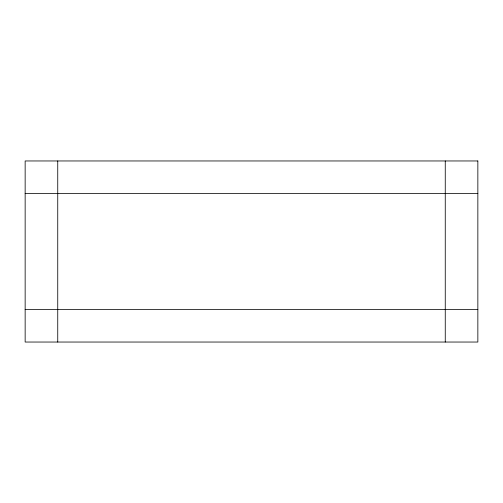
<?xml version="1.0" encoding="UTF-8"?>
<svg xmlns="http://www.w3.org/2000/svg" width="503" height="503" viewBox="0 0 503 503"><rect width="100%" height="100%" fill="white"/><g stroke="black" fill="none" stroke-linecap="round" stroke-linejoin="round"><path stroke-width="0.75" d="M25.15 193.554L477.85 193.554M25.15 309.446L477.85 309.446M445.256 160.96L445.256 342.04M57.744 160.96L57.744 342.04M477.85 160.96L25.15 160.96L25.15 342.04L477.85 342.04L477.85 160.96"/></g></svg>
